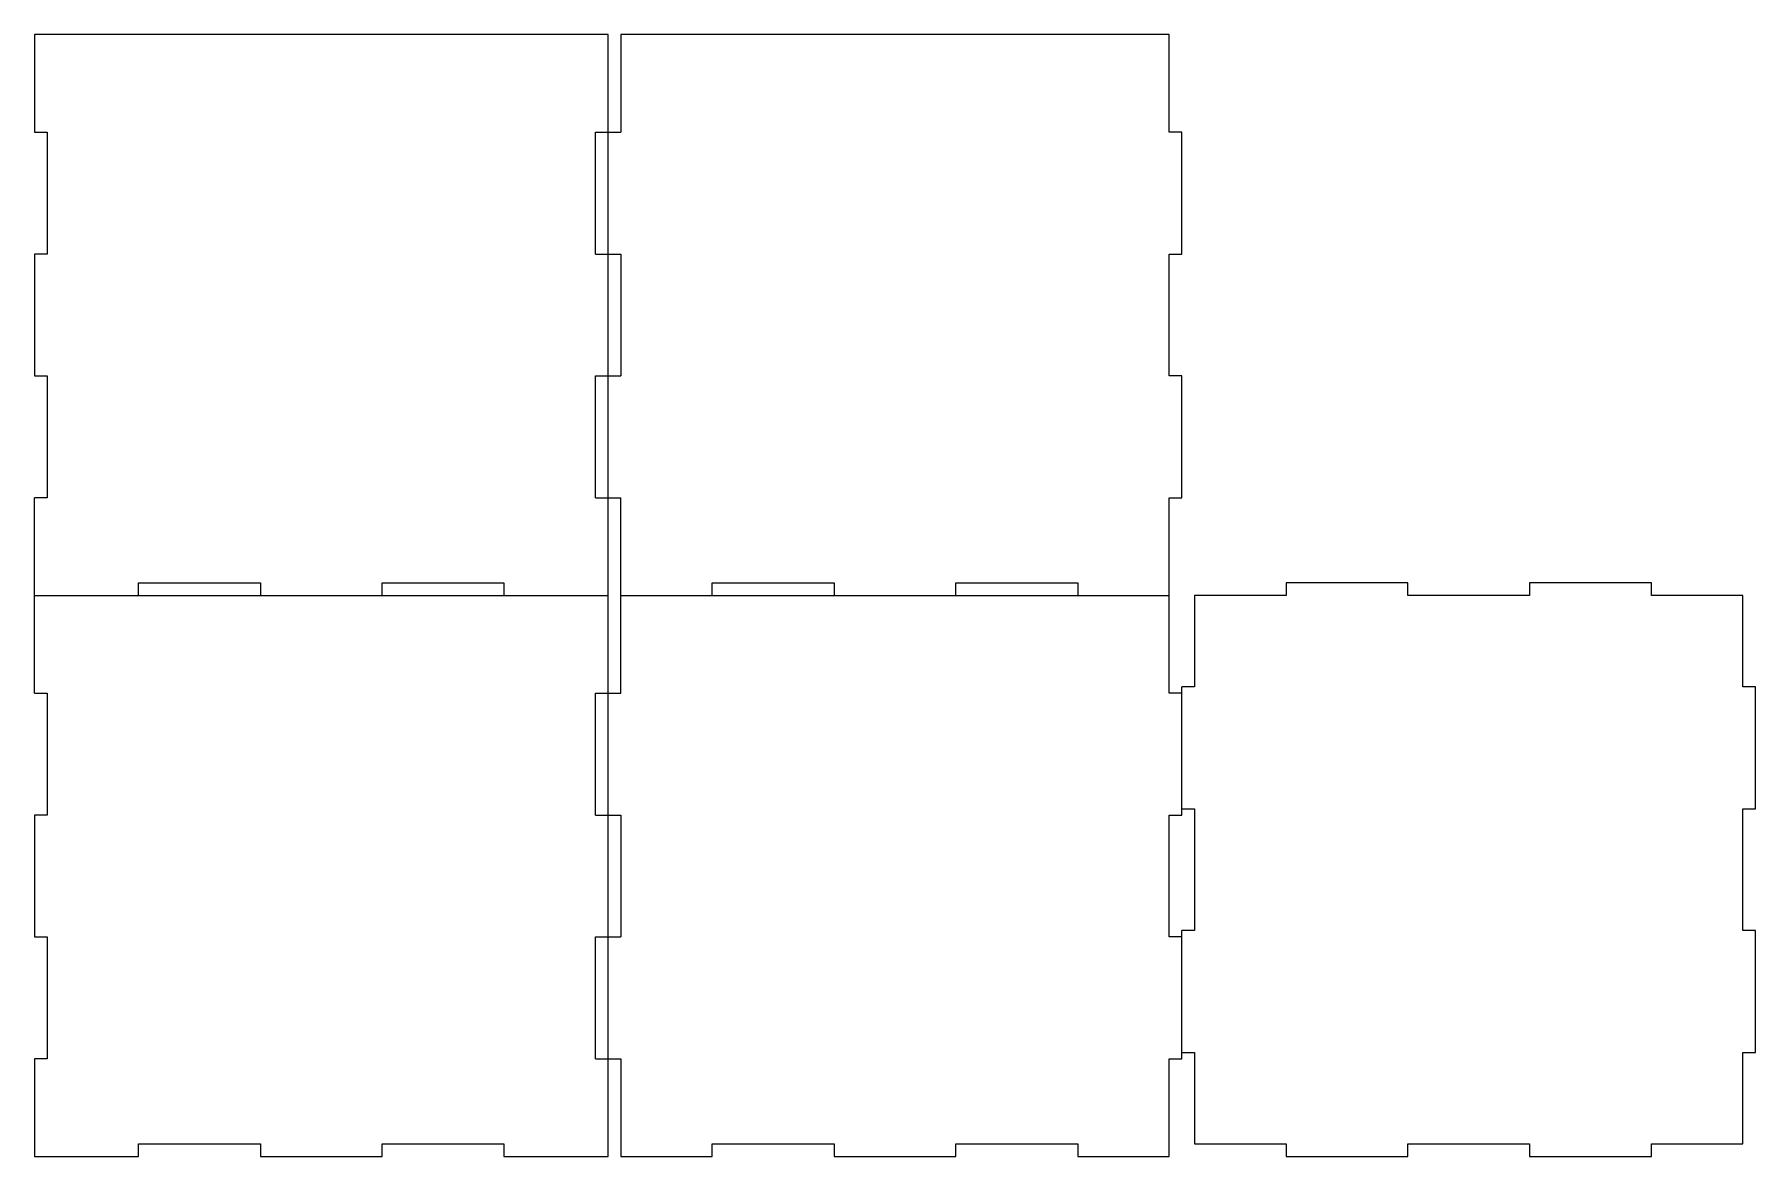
# Model space of a CAD drawing. Header units: millimetres. Extents: x 0 to 408, y 0 to 266.
import ezdxf

# ---------------------------------------------------------------- set-up
doc = ezdxf.new("R2010")
doc.units = ezdxf.units.MM

msp = doc.modelspace()

# ---------------------------------------------------------------- linework, layer by layer
at = {"layer": 'back_outsideCutPath'}
for p, q in [((0, 266), (0, 242.8125)), ((136, 266), (0, 266)), ((136, 242.8125), (136, 266)), ((0, 242.8125), (3, 242.8125)), ((3, 242.8125), (3, 213.9375)), ((133, 213.9375), (133, 242.8125)), ((133, 242.8125), (139, 242.8125)), ((136, 185.0625), (136, 242.8125)), ((3, 213.9375), (0, 213.9375)), ((0, 213.9375), (0, 185.0625)), ((133, 213.9375), (139, 213.9375)), ((0, 185.0625), (3, 185.0625)), ((3, 185.0625), (3, 156.1875)), ((133, 156.1875), (133, 185.0625)), ((133, 185.0625), (139, 185.0625)), ((3, 156.1875), (0, 156.1875)), ((133, 156.1875), (139, 156.1875)), ((24.6875, 133), (24.6875, 136)), ((24.6875, 136), (53.5625, 136)), ((53.5625, 136), (53.5625, 133)), ((82.4375, 133), (82.4375, 136)), ((82.4375, 136), (111.3125, 136)), ((111.3125, 136), (111.3125, 133))]:
    msp.add_line(p, q, dxfattribs=at)
at = {"layer": 'bottom_outsideCutPath'}
for p, q in [((325.5625, 136), (296.6875, 136)), ((296.6875, 136), (296.6875, 133)), ((325.5625, 133), (325.5625, 136)), ((383.3125, 136), (354.4375, 136)), ((354.4375, 136), (354.4375, 133)), ((383.3125, 133), (383.3125, 136)), ((275, 133), (275, 111.3125)), ((296.6875, 133), (275, 133)), ((354.4375, 133), (325.5625, 133)), ((405, 133), (383.3125, 133)), ((405, 111.3125), (405, 133)), ((275, 111.3125), (272, 111.3125)), ((408, 111.3125), (405, 111.3125)), ((408, 82.4375), (408, 111.3125)), ((272, 82.4375), (275, 82.4375)), ((275, 82.4375), (275, 53.5625)), ((405, 53.5625), (405, 82.4375)), ((405, 82.4375), (408, 82.4375)), ((275, 53.5625), (272, 53.5625)), ((408, 53.5625), (405, 53.5625)), ((408, 24.6875), (408, 53.5625)), ((272, 24.6875), (275, 24.6875)), ((275, 24.6875), (275, 3)), ((405, 3), (405, 24.6875)), ((405, 24.6875), (408, 24.6875)), ((275, 3), (296.6875, 3)), ((296.6875, 3), (296.6875, 0)), ((296.6875, 0), (325.5625, 0)), ((325.5625, 0), (325.5625, 3)), ((325.5625, 3), (354.4375, 3)), ((354.4375, 3), (354.4375, 0)), ((354.4375, 0), (383.3125, 0)), ((383.3125, 0), (383.3125, 3)), ((383.3125, 3), (405, 3))]:
    msp.add_line(p, q, dxfattribs=at)
at = {"layer": 'front_outsideCutPath'}
for p, q in [((136, 109.8125), (136, 185.0625)), ((0, 109.8125), (0, 156.1875)), ((0, 133), (136, 133)), ((0, 109.8125), (3, 109.8125)), ((3, 109.8125), (3, 80.9375)), ((133, 80.9375), (133, 109.8125)), ((133, 109.8125), (139, 109.8125)), ((136, 52.0625), (136, 109.8125)), ((3, 80.9375), (0, 80.9375)), ((0, 80.9375), (0, 52.0625)), ((133, 80.9375), (139, 80.9375)), ((0, 52.0625), (3, 52.0625)), ((3, 52.0625), (3, 23.1875)), ((133, 23.1875), (133, 52.0625)), ((133, 52.0625), (139, 52.0625)), ((136, 0), (136, 52.0625)), ((3, 23.1875), (0, 23.1875)), ((0, 23.1875), (0, 0)), ((133, 23.1875), (139, 23.1875)), ((0, 0), (24.6875, 0)), ((24.6875, 0), (24.6875, 3)), ((24.6875, 3), (53.5625, 3)), ((53.5625, 3), (53.5625, 0)), ((53.5625, 0), (82.4375, 0)), ((82.4375, 0), (82.4375, 3)), ((82.4375, 3), (111.3125, 3)), ((111.3125, 3), (111.3125, 0)), ((111.3125, 0), (136, 0))]:
    msp.add_line(p, q, dxfattribs=at)
at = {"layer": 'left_outsideCutPath'}
for p, q in [((139, 109.8125), (139, 156.1875)), ((269, 109.8125), (269, 156.1875)), ((139, 133), (269, 133)), ((272, 80.9375), (272, 111.3125)), ((272, 109.8125), (269, 109.8125)), ((139, 80.9375), (139, 52.0625)), ((269, 52.0625), (269, 80.9375)), ((269, 80.9375), (272, 80.9375)), ((272, 23.1875), (272, 53.5625)), ((272, 52.0625), (269, 52.0625)), ((139, 23.1875), (139, 0)), ((269, 0), (269, 23.1875)), ((269, 23.1875), (272, 23.1875)), ((139, 0), (160.6875, 0)), ((160.6875, 0), (160.6875, 3)), ((160.6875, 3), (189.5625, 3)), ((189.5625, 3), (189.5625, 0)), ((189.5625, 0), (218.4375, 0)), ((218.4375, 0), (218.4375, 3)), ((218.4375, 3), (247.3125, 3)), ((247.3125, 3), (247.3125, 0)), ((247.3125, 0), (269, 0))]:
    msp.add_line(p, q, dxfattribs=at)
at = {"layer": 'right_outsideCutPath'}
for p, q in [((139, 266), (139, 242.8125)), ((269, 266), (139, 266)), ((269, 242.8125), (269, 266)), ((272, 242.8125), (269, 242.8125)), ((272, 213.9375), (272, 242.8125)), ((139, 213.9375), (139, 185.0625)), ((269, 185.0625), (269, 213.9375)), ((269, 213.9375), (272, 213.9375)), ((272, 185.0625), (269, 185.0625)), ((272, 156.1875), (272, 185.0625)), ((269, 156.1875), (272, 156.1875)), ((160.6875, 133), (160.6875, 136)), ((160.6875, 136), (189.5625, 136)), ((189.5625, 136), (189.5625, 133)), ((218.4375, 133), (218.4375, 136)), ((218.4375, 136), (247.3125, 136)), ((247.3125, 136), (247.3125, 133))]:
    msp.add_line(p, q, dxfattribs=at)

doc.saveas('drawing.dxf')
